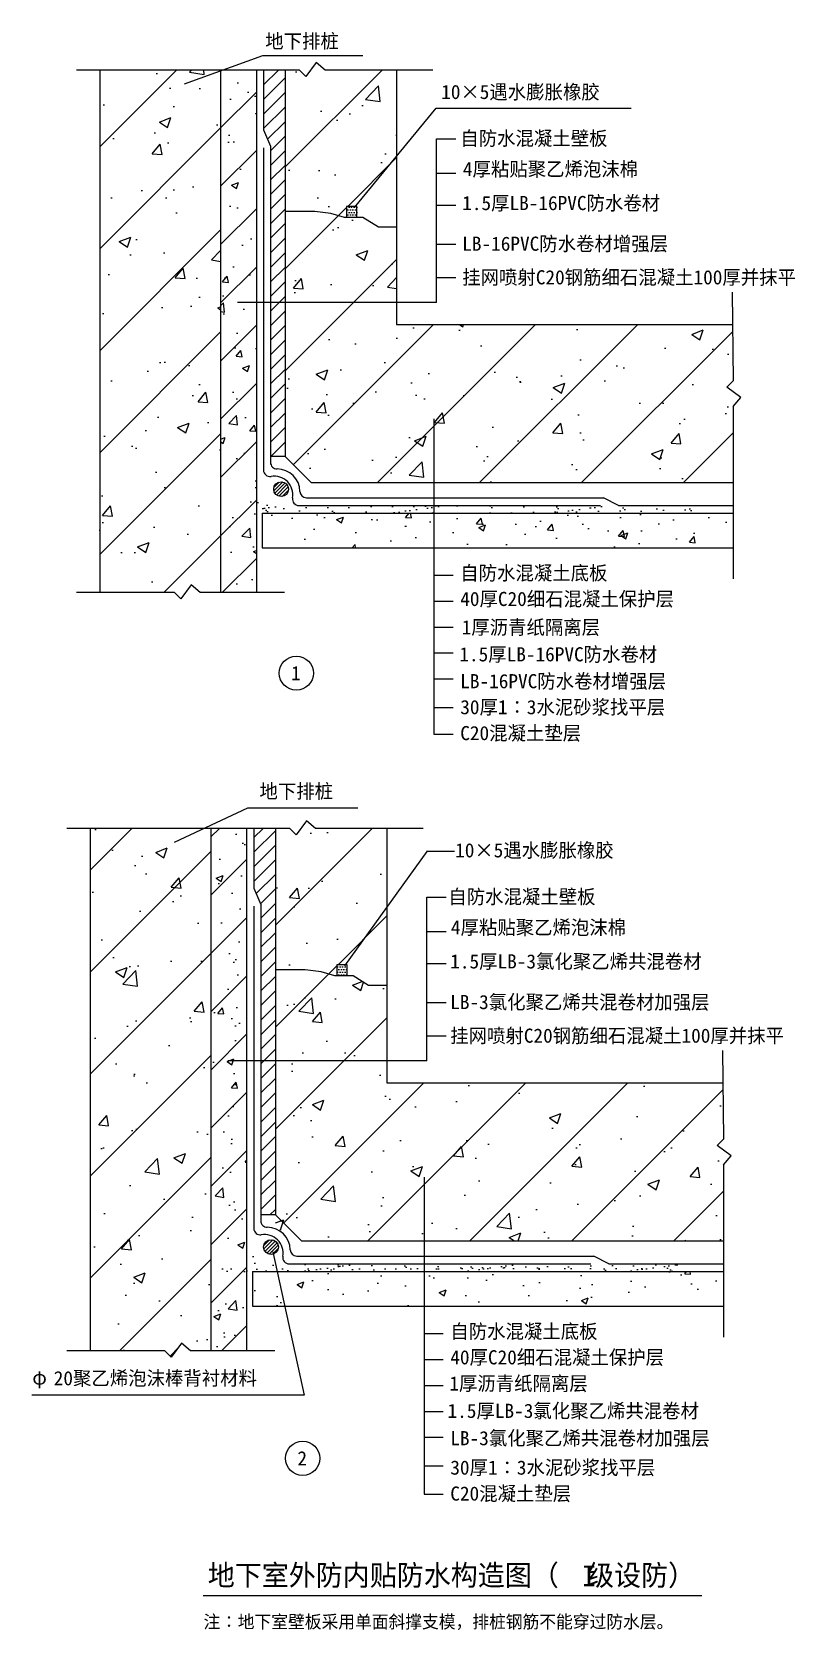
# Model space of a CAD drawing. Header units: metres. Extents: x 2676 to 14430, y 1292 to 25919.
import ezdxf

# ---------------------------------------------------------------- set-up
doc = ezdxf.new("R2010")
doc.units = ezdxf.units.M
for name, color, linetype in [('中型', 2, 'Continuous'), ('细', 1, 'Continuous'), ('较粗', 5, 'Continuous')]:
    doc.layers.add(name, color=color, linetype=linetype)

msp = doc.modelspace()

# ---------------------------------------------------------------- hatches: boundary and pattern name
at = {"layer": '细'}
h = msp.add_hatch(dxfattribs=at)
h.set_pattern_fill('AR-CONC', scale=10)
h.paths.add_polyline_path([(5581.17, 25331.07), (3719.81, 25331.07), (3719.81, 17280.89), (4872.92, 17280.89), (4968.92, 17182.93), (5128.92, 17398.93), (5267.96, 17280.89), (5581.17, 17280.89)])
h.paths.add_polyline_path([(8291.71, 21411.07), (8291.71, 21568.15), (6575.53, 21568.15), (6575.53, 19225.79), (6825.53, 18975.79), (13477.7, 18975.79), (13477.7, 20146.04), (13595.74, 20285.07), (13379.74, 20445.07), (13477.7, 20541.07), (13468.99, 21411.07)])
h.paths.add_polyline_path([(8291.71, 21568.15), (8291.71, 22911.07), (8011.71, 22911.07), (7771.71, 23061.07), (7491.71, 23061.07), (7281.71, 23121.07), (7031.71, 23151.07), (6575.53, 23151.07), (6575.53, 21568.15)])
h.paths.add_polyline_path([(6575.53, 23151.07), (7031.71, 23151.07), (7281.71, 23121.07), (7491.71, 23061.07), (7521.71, 23061.07), (7521.71, 23231.07), (7656.96, 23231.07), (8291.71, 24111.42), (8291.71, 25331.07), (7191.71, 25331.07), (7052.68, 25449.12), (6892.68, 25233.12), (6796.68, 25331.07), (6575.53, 25331.07)])
h = msp.add_hatch(dxfattribs=at)
h.set_pattern_fill('ANSI31', scale=350)
h.paths.add_polyline_path([(3719.81, 17280.89), (4872.92, 17280.89), (4968.92, 17182.93), (5128.92, 17398.93), (5267.96, 17280.89), (5581.17, 17280.89), (5581.17, 25331.07), (3719.81, 25331.07)])
h = msp.add_hatch(dxfattribs=at)
h.set_pattern_fill('ANSI31', scale=200)
h.paths.add_polyline_path([(6131.71, 25331.07), (5581.17, 25331.07), (5581.17, 17280.89), (6131.71, 17280.89)])
h = msp.add_hatch(dxfattribs=at)
h.set_pattern_fill('AR-CONC', scale=6)
h.paths.add_polyline_path([(5581.17, 17280.89), (6131.71, 17280.89), (6131.71, 25331.07), (5581.17, 25331.07)])
h = msp.add_hatch(dxfattribs=at)
h.set_pattern_fill('ANSI31', scale=50)
h.paths.add_polyline_path([(6350.38, 21748.73), (6575.53, 21748.73), (6575.53, 25331.07), (6244.05, 25331.07), (6244.05, 24411.37), (6350.38, 24161.07)])
h.paths.add_polyline_path([(6350.38, 19375.79), (6575.53, 19375.79), (6575.53, 21748.73), (6350.38, 21748.73)])
h = msp.add_hatch(dxfattribs=at)
h.set_pattern_fill('ANSI31', scale=50)
h.paths.add_polyline_path([(6350.38, 21748.73), (6575.53, 21748.73), (6575.53, 25331.07), (6244.05, 25331.07), (6244.05, 24411.37), (6350.38, 24161.07)])
h.paths.add_polyline_path([(6575.53, 21748.73), (6350.38, 21748.73), (6350.38, 19375.79), (6575.53, 19375.79)])
h = msp.add_hatch(dxfattribs=at)
h.set_pattern_fill('DOTS', scale=25)
h.paths.add_polyline_path([(7681.71, 23061.07), (7681.71, 23231.07), (7521.71, 23231.07), (7521.71, 23061.07)])
h = msp.add_hatch(dxfattribs=at)
h.set_pattern_fill('ANSI31', scale=12)
h.paths.add_polyline_path([(6399.81, 18873.1, 1), (6627.66, 18873.1, 0.21), (6591.33, 18956.51, 0.02), (6576.3, 18968.31, 0.6)])
h = msp.add_hatch(dxfattribs=at)
h.set_pattern_fill('ANSI31', scale=12)
h.paths.add_polyline_path([(6627.66, 18873.1, 0.21), (6591.33, 18956.51, 0.02), (6576.3, 18968.31, 0.6), (6399.81, 18873.1, 1)])
h = msp.add_hatch(dxfattribs=at)
h.set_pattern_fill('AR-SAND', scale=5)
h.paths.add_polyline_path([(6131.71, 18791.37), (6296.86, 18796.22), (6472.01, 18621.07), (11431.71, 18621.07), (11712.01, 18621.07), (12971.71, 18621.07), (12971.71, 18501.07), (6131.71, 18501.07)])
h = msp.add_hatch(dxfattribs=at)
h.set_pattern_fill('AR-CONC', scale=6)
h.paths.add_polyline_path([(6221.71, 18501.07), (6221.71, 17971.07), (13477.7, 17971.07), (13477.7, 18501.07)])
h = msp.add_hatch(dxfattribs=at)
h.set_pattern_fill('AR-CONC', scale=10)
h.paths.add_polyline_path([(5431.38, 13644.44), (3570.03, 13644.44), (3570.03, 5594.25), (4723.14, 5594.25), (4819.14, 5496.3), (4979.14, 5712.3), (5118.17, 5594.25), (5431.38, 5594.25)])
h.paths.add_polyline_path([(8141.93, 9724.44), (8141.93, 9881.51), (6425.74, 9881.51), (6425.74, 7539.15), (6675.74, 7289.15), (13327.91, 7289.15), (13327.91, 8459.4), (13445.96, 8598.44), (13229.96, 8758.44), (13327.91, 8854.44), (13319.2, 9724.44)])
h.paths.add_polyline_path([(8141.93, 9881.51), (8141.93, 11224.44), (7861.93, 11224.44), (7621.93, 11374.44), (7341.93, 11374.44), (7131.93, 11434.44), (6881.93, 11464.44), (6425.74, 11464.44), (6425.74, 9881.51)])
h.paths.add_polyline_path([(6425.74, 11464.44), (6881.93, 11464.44), (7131.93, 11434.44), (7341.93, 11374.44), (7371.93, 11374.44), (7371.93, 11544.44), (7507.18, 11544.44), (8141.93, 12424.78), (8141.93, 13644.44), (7041.93, 13644.44), (6902.89, 13762.48), (6742.89, 13546.48), (6646.89, 13644.44), (6425.74, 13644.44)])
h = msp.add_hatch(dxfattribs=at)
h.set_pattern_fill('ANSI31', scale=350)
h.paths.add_polyline_path([(3570.03, 5594.25), (4723.14, 5594.25), (4819.14, 5496.3), (4979.14, 5712.3), (5118.17, 5594.25), (5431.38, 5594.25), (5431.38, 13644.44), (3570.03, 13644.44)])
h = msp.add_hatch(dxfattribs=at)
h.set_pattern_fill('AR-CONC', scale=6)
h.paths.add_polyline_path([(5431.38, 5594.25), (5981.93, 5594.25), (5981.93, 13644.44), (5431.38, 13644.44)])
h = msp.add_hatch(dxfattribs=at)
h.set_pattern_fill('ANSI31', scale=200)
h.paths.add_polyline_path([(5981.93, 13644.44), (5431.38, 13644.44), (5431.38, 5594.25), (5981.93, 5594.25)])
h = msp.add_hatch(dxfattribs=at)
h.set_pattern_fill('ANSI31', scale=50)
h.paths.add_polyline_path([(6200.6, 10062.1), (6425.74, 10062.1), (6425.74, 13644.44), (6094.26, 13644.44), (6094.26, 12724.73), (6200.6, 12474.44)])
h.paths.add_polyline_path([(6425.74, 10062.1), (6200.6, 10062.1), (6200.6, 7689.15), (6425.74, 7689.15)])
h = msp.add_hatch(dxfattribs=at)
h.set_pattern_fill('ANSI31', scale=50)
h.paths.add_polyline_path([(6200.6, 10062.1), (6425.74, 10062.1), (6425.74, 13644.44), (6094.26, 13644.44), (6094.26, 12724.73), (6200.6, 12474.44)])
h.paths.add_polyline_path([(6200.6, 7689.15), (6425.74, 7689.15), (6425.74, 10062.1), (6200.6, 10062.1)])
h = msp.add_hatch(dxfattribs=at)
h.set_pattern_fill('DOTS', scale=25)
h.paths.add_polyline_path([(7531.93, 11374.44), (7531.93, 11544.44), (7371.93, 11544.44), (7371.93, 11374.44)])
h = msp.add_hatch(dxfattribs=at)
h.set_pattern_fill('ANSI31', scale=12)
h.paths.add_polyline_path([(6471.72, 7193.04, 0.21), (6435.39, 7276.46, 0.02), (6420.36, 7288.25, 0.6), (6243.87, 7193.04, 1)])
h = msp.add_hatch(dxfattribs=at)
h.set_pattern_fill('ANSI31', scale=12)
h.paths.add_polyline_path([(6243.87, 7193.04, 1), (6471.72, 7193.04, 0.21), (6435.39, 7276.46, 0.02), (6420.36, 7288.25, 0.6)])
h = msp.add_hatch(dxfattribs=at)
h.set_pattern_fill('AR-SAND', scale=5)
h.paths.add_polyline_path([(5981.93, 7104.73), (6147.07, 7109.59), (6322.22, 6934.44), (11281.93, 6934.44), (11562.22, 6934.44), (12821.93, 6934.44), (12821.93, 6814.44), (5981.93, 6814.44)])
h = msp.add_hatch(dxfattribs=at)
h.set_pattern_fill('AR-CONC', scale=6)
h.paths.add_polyline_path([(6071.93, 6814.44), (6071.93, 6284.44), (13327.91, 6284.44), (13327.91, 6814.44)])

# ---------------------------------------------------------------- linework, layer by layer
msp.add_line((5313.99, 1825.73), (12996.7, 1825.73))
at = {"layer": '中型'}
for p, q in [((6131.71, 25331.07), (6131.71, 17280.89)), ((6244.05, 25331.07), (6244.05, 24411.37)), ((6244.05, 24411.37), (6350.38, 24161.07)), ((6350.38, 24161.07), (6350.38, 19284.37)), ((6241.43, 24131.07), (6241.43, 19167.88)), ((7031.71, 23151.07), (6575.53, 23151.07)), ((6681.71, 23151.07), (6681.71, 23151.07)), ((7281.71, 23121.07), (7031.71, 23151.07)), ((7491.71, 23061.07), (7281.71, 23121.07)), ((7771.71, 23061.07), (7491.71, 23061.07)), ((8011.71, 22911.07), (7771.71, 23061.07)), ((8291.71, 22911.07), (8011.71, 22911.07)), ((6575.53, 19375.79), (6350.38, 19375.79)), ((6903.97, 18741.07), (11479.26, 18741.07)), ((11712.01, 18621.07), (11479.26, 18741.07)), ((6221.71, 18501.07), (6221.71, 17971.07)), ((6221.71, 18501.07), (13477.7, 18501.07)), ((6788.23, 18621.07), (11431.71, 18621.07)), ((11712.01, 18621.07), (13477.7, 18621.07)), ((6221.71, 17971.07), (13477.7, 17971.07)), ((5981.93, 13644.44), (5981.93, 5594.25)), ((6094.26, 13644.44), (6094.26, 12724.73)), ((6094.26, 12724.73), (6200.6, 12474.44)), ((6091.64, 12444.44), (6091.64, 7481.24)), ((6200.6, 12474.44), (6200.6, 7597.74)), ((6881.93, 11464.44), (6425.74, 11464.44)), ((6531.93, 11464.44), (6531.93, 11464.44)), ((7131.93, 11434.44), (6881.93, 11464.44)), ((7341.93, 11374.44), (7131.93, 11434.44)), ((7621.93, 11374.44), (7341.93, 11374.44)), ((7861.93, 11224.44), (7621.93, 11374.44)), ((8141.93, 11224.44), (7861.93, 11224.44)), ((6425.74, 7689.15), (6200.6, 7689.15)), ((6638.45, 6934.44), (11281.93, 6934.44)), ((6754.18, 7054.44), (11329.48, 7054.44)), ((11562.22, 6934.44), (11329.48, 7054.44)), ((11562.22, 6934.44), (13327.91, 6934.44)), ((6071.93, 6814.44), (13327.91, 6814.44)), ((6071.93, 6814.44), (6071.93, 6284.44)), ((6071.93, 6284.44), (13327.91, 6284.44))]:
    msp.add_line(p, q, dxfattribs=at)
for centre, radius, start, end in [((6450.38, 19284.37), 100, 180, 270.21), ((6341.43, 19167.88), 100, 180, 279.71), ((6406.7, 18786.35), 287.07, 350.29, 99.71), ((6452.06, 18832.38), 351.99, 1.1, 90.21), ((6788.23, 18721.07), 100, 170.29, 270), ((6903.97, 18841.07), 100, 181.1, 270), ((6191.64, 7481.24), 100, 180, 279.71), ((6300.6, 7597.74), 100, 180, 270.21), ((6302.27, 7145.74), 351.99, 1.1, 90.21), ((6256.92, 7099.71), 287.07, 350.29, 99.71), ((6754.18, 7154.44), 100, 181.1, 270), ((6638.45, 7034.44), 100, 170.29, 270)]:
    msp.add_arc(centre, radius, start, end, dxfattribs=at)
at = {"layer": '细'}
for p, q in [((5022.79, 25121.07), (6229.88, 25555.4)), ((6229.88, 25555.4), (7773.82, 25555.4)), ((7052.68, 25449.12), (6892.68, 25233.12)), ((7191.71, 25331.07), (7052.68, 25449.12)), ((6796.68, 25331.07), (3361.03, 25331.07)), ((3719.81, 25331.07), (3719.81, 17280.89)), ((6575.53, 23838.46), (8068.15, 25331.07)), ((6892.68, 25233.12), (6796.68, 25331.07)), ((8851.71, 25331.07), (7191.71, 25331.07)), ((7645.32, 23214.92), (8901.07, 24743.48)), ((8901.07, 24743.48), (11903.41, 24743.48)), ((8907.12, 21748.73), (8907.12, 24272.74)), ((8907.12, 24272.74), (9203.24, 24272.74)), ((7539.69, 23231.07), (8291.71, 23983.09)), ((8907.12, 23745.21), (9203.24, 23745.21)), ((6575.53, 22266.91), (7521.71, 23213.09)), ((7681.71, 23231.07), (7521.71, 23231.07)), ((7521.71, 23231.07), (7521.71, 23061.07)), ((7681.71, 23061.07), (7681.71, 23231.07)), ((8907.12, 23248.54), (9203.24, 23248.54)), ((6575.53, 20695.37), (8291.71, 22411.55)), ((8907.12, 22646.59), (9203.24, 22646.59)), ((8907.12, 22134.94), (9203.24, 22134.94)), ((8907.12, 21748.73), (5842.3, 21748.73)), ((13463.98, 21911.07), (13477.7, 20541.07)), ((6701.51, 19249.81), (8862.78, 21411.07)), ((7999.04, 18975.79), (10434.33, 21411.07)), ((9570.59, 18975.79), (12005.87, 21411.07)), ((11142.13, 18975.79), (13470.06, 21303.72)), ((13379.74, 20445.07), (13477.7, 20541.07)), ((13595.74, 20285.07), (13379.74, 20445.07)), ((13477.7, 20146.04), (13595.74, 20285.07)), ((8865.66, 19958.37), (8865.66, 15097.66)), ((13477.7, 20146.04), (13477.7, 17491.07)), ((12713.68, 18975.79), (13477.7, 19739.81)), ((8865.66, 17548.37), (9161.77, 17548.37)), ((4872.92, 17280.89), (3361.03, 17280.89)), ((4968.92, 17182.93), (4872.92, 17280.89)), ((5128.92, 17398.93), (4968.92, 17182.93)), ((5267.96, 17280.89), (5128.92, 17398.93)), ((6566.27, 17280.89), (5267.96, 17280.89)), ((8865.66, 17148.37), (9161.77, 17148.37)), ((8865.66, 16748.37), (9161.77, 16748.37)), ((8865.66, 16348.37), (9161.77, 16348.37)), ((8865.66, 15948.37), (9161.77, 15948.37)), ((8865.66, 15508.27), (9161.77, 15508.27)), ((8865.66, 15097.66), (9161.77, 15097.66)), ((4873.01, 13434.44), (6003.01, 13960.76)), ((6003.01, 13960.76), (7694.9, 13960.76)), ((6646.89, 13644.44), (3211.24, 13644.44)), ((3570.03, 13644.44), (3570.03, 5594.25)), ((6425.74, 12151.82), (7918.36, 13644.44)), ((6742.89, 13546.48), (6646.89, 13644.44)), ((6902.89, 13762.48), (6742.89, 13546.48)), ((7041.93, 13644.44), (6902.89, 13762.48)), ((8701.93, 13644.44), (7041.93, 13644.44)), ((7495.53, 11528.29), (8765.01, 13288.94)), ((8751.28, 13296.89), (9183.28, 13296.89)), ((8757.33, 10062.1), (8757.33, 12586.1)), ((8757.33, 12586.1), (9053.45, 12586.1)), ((7389.9, 11544.44), (8141.93, 12296.46)), ((8757.33, 12058.58), (9053.45, 12058.58)), ((6425.74, 10580.28), (7371.93, 11526.46)), ((7371.93, 11544.44), (7371.93, 11374.44)), ((7531.93, 11544.44), (7371.93, 11544.44)), ((7531.93, 11374.44), (7531.93, 11544.44)), ((8757.33, 11561.91), (9053.45, 11561.91)), ((8757.33, 10959.96), (9053.45, 10959.96)), ((6425.74, 9008.73), (8141.93, 10724.91)), ((8757.33, 10448.3), (9053.45, 10448.3)), ((13314.2, 10224.44), (13327.91, 8854.44)), ((8757.33, 10062.1), (5692.51, 10062.1)), ((6551.73, 7563.17), (8712.99, 9724.44)), ((7849.26, 7289.15), (10284.54, 9724.44)), ((9420.8, 7289.15), (11856.08, 9724.44)), ((10992.35, 7289.15), (13320.28, 9617.08)), ((13229.96, 8758.44), (13327.91, 8854.44)), ((13445.96, 8598.44), (13229.96, 8758.44)), ((13327.91, 8459.4), (13445.96, 8598.44)), ((13327.91, 8459.4), (13327.91, 5804.44)), ((8715.87, 8271.73), (8715.87, 3383.57)), ((12563.89, 7289.15), (13327.91, 8053.17)), ((6385.65, 7121.77), (6867.43, 4913.69)), ((4979.14, 5712.3), (4819.14, 5496.3)), ((5118.17, 5594.25), (4979.14, 5712.3)), ((8715.87, 5861.73), (9011.99, 5861.73)), ((4723.14, 5594.25), (3211.24, 5594.25)), ((4819.14, 5496.3), (4723.14, 5594.25)), ((6416.48, 5594.25), (5118.17, 5594.25)), ((8715.87, 5461.73), (9011.99, 5461.73)), ((8715.87, 5061.73), (9011.99, 5061.73)), ((6867.43, 4913.69), (2675.61, 4913.69)), ((8715.87, 4661.73), (9011.99, 4661.73)), ((8715.87, 4261.73), (9011.99, 4261.73)), ((8715.87, 3821.63), (9011.99, 3821.63)), ((8715.87, 3383.57), (9011.99, 3383.57))]:
    msp.add_line(p, q, dxfattribs=at)
for centre, radius in [((6513.74, 18873.1), 113.93), ((6747.89, 16037.92), 262.57), ((6357.79, 7193.04), 113.93), ((6845.54, 3938.03), 262.57)]:
    msp.add_circle(centre, radius, dxfattribs=at)
at = {"layer": '较粗'}
for p, q in [((5581.17, 25331.07), (5581.17, 17280.89)), ((6575.53, 25331.07), (6575.53, 19375.79)), ((8291.71, 25331.07), (8291.71, 21411.07)), ((8291.71, 21411.07), (13468.99, 21411.07)), ((6575.53, 19375.79), (6975.53, 18975.79)), ((6975.53, 18975.79), (13477.7, 18975.79)), ((5431.38, 13644.44), (5431.38, 5594.25)), ((6425.74, 13644.44), (6425.74, 7689.15)), ((8141.93, 13644.44), (8141.93, 9724.44)), ((8141.93, 9724.44), (13319.2, 9724.44)), ((6425.74, 7689.15), (6825.74, 7289.15)), ((6825.74, 7289.15), (13327.91, 7289.15))]:
    msp.add_line(p, q, dxfattribs=at)

# ---------------------------------------------------------------- texts
for s, height, p in [('1厚沥青纸隔离层', 218, (9294.65, 16635.49)), ('1.5厚LB-16PVC防水卷材', 218, (9259.13, 16219.11)), ('φ', 218, (2680.15, 5074.3)), ('20聚乙烯泡沫棒背衬材料', 218, (3010.83, 5063.54)), ('1厚沥青纸隔离层', 218, (9104.5, 4982.75)), ('1.5厚LB-3氯化聚乙烯共混卷材', 218, (9077.36, 4560.55)), ('地下室外防内贴防水构造图（  级设防）', 320, (5383.3, 1976.85)), ('I', 320, (11149.28, 1965.61)), ('注∶地下室壁板采用单面斜撑支模，排桩钢筋不能穿过防水层。', 198.5, (5317.76, 1320.65))]:
    msp.add_text(s, height=height).set_placement(p)
at = {"layer": '细'}
for s, p in [('地下排桩', (6268.83, 25667.73)), ('10×5遇水膨胀橡胶', (8979.63, 24885.41)), ('自防水混凝土壁板', (9273.53, 24170.66)), ('4厚粘贴聚乙烯泡沫棉', (9313.53, 23697.09)), ('1.5厚LB-16PVC防水卷材', (9303.53, 23173.25)), ('LB-16PVC防水卷材增强层', (9303.53, 22546.78)), ('挂网喷射C20钢筋细石混凝土100厚并抹平', (9303.53, 22029.23)), ('自防水混凝土底板', (9273, 17472.44)), ('40厚C20细石混凝土保护层', (9273, 17072.44)), ('1', (6667.42, 15929.16)), ('LB-16PVC防水卷材增强层', (9273, 15805.12)), ('30厚1∶3水泥砂浆找平层', (9273, 15405.12)), ('C20混凝土垫层', (9273, 15005.12)), ('地下排桩', (6179.56, 14108.85)), ('10×5遇水膨胀橡胶', (9194.52, 13198.78)), ('自防水混凝土壁板', (9088.66, 12484.02)), ('4厚粘贴聚乙烯泡沫棉', (9128.66, 12010.46)), ('1.5厚LB-3氯化聚乙烯共混卷材', (9118.66, 11486.61)), ('LB-3氯化聚乙烯共混卷材加强层', (9118.66, 10860.14)), ('挂网喷射C20钢筋细石混凝土100厚并抹平', (9118.66, 10342.6)), ('自防水混凝土底板', (9119.67, 5785.8)), ('40厚C20细石混凝土保护层', (9119.67, 5385.8)), ('LB-3氯化聚乙烯共混卷材加强层', (9119.67, 4139.16)), ('2', (6765.07, 3829.27)), ('30厚1∶3水泥砂浆找平层', (9119.67, 3686.17)), ('C20混凝土垫层', (9119.67, 3286.17))]:
    msp.add_text(s, height=218, dxfattribs=at).set_placement(p)

doc.saveas('drawing.dxf')
